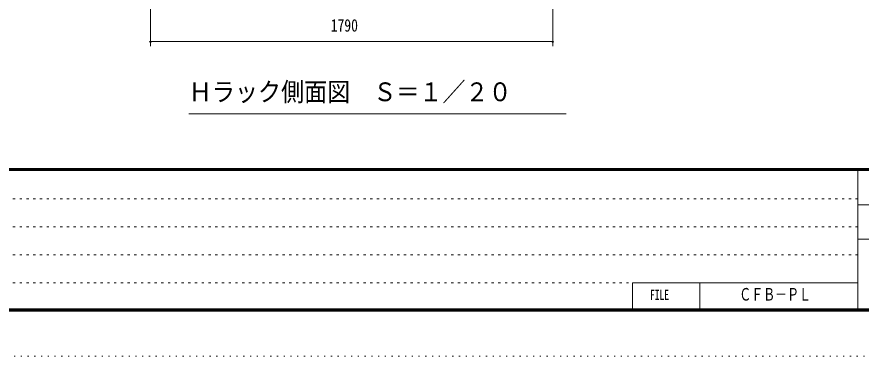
# Model space of a CAD drawing. Units: millimetres, scale not verified. Extents: x -5940 to 5940, y -4200 to 4200.
# Drawn here: x -2183 to 1575, y -4200 to -2693 of the extents above; entities that cross this region are included whole.
import ezdxf
from ezdxf.enums import TextEntityAlignment as Align

# ---------------------------------------------------------------- set-up
doc = ezdxf.new("R2010")
doc.units = ezdxf.units.MM
doc.header["$LTSCALE"] = 10
doc.linetypes.add('USER1', pattern=[3, 1, -2])
doc.linetypes.add('USER5', pattern=[3, 0.5, -2.5])
doc.layers.add('0-1_0-F', color=7, linetype='Continuous')
for name, color, linetype, lineweight in [('0-6_2-5DIM', 3, 'Continuous', 18), ('0-8_F-F', 5, 'Continuous', 18), ('0-9_F-E_J_ADD', 5, 'USER5', 18)]:
    doc.layers.add(name, color=color, linetype=linetype, lineweight=lineweight)
doc.styles.add('ＭＳ ゴシック', font='')
doc.styles.get('ＭＳ ゴシック').set_extended_font_data('MS Gothic')

msp = doc.modelspace()

# ---------------------------------------------------------------- linework, layer by layer
at = {"layer": '0-6_2-5DIM'}
for p, q in [((-1587.89, -2822.81), (-1587.89, -2014.22)), ((202.11, -2342.81), (202.11, -2822.81)), ((-1583.89, -2802.81), (-1591.89, -2802.81)), ((202.11, -2802.81), (-1587.89, -2802.81)), ((206.11, -2802.81), (198.11, -2802.81)), ((-1417.25, -3124.11), (262.75, -3124.11))]:
    msp.add_line(p, q, dxfattribs=at)
for centre in [(-1587.89, -2802.81), (202.11, -2802.81)]:
    msp.add_arc(centre, 4, 180, 0, dxfattribs=at)
at = {"layer": '0-8_F-F'}
for p, q in [((5730, -3366), (-5730, -3366)), ((-5730, -3367), (5730, -3367)), ((5730, -3368), (-5730, -3368)), ((-5730, -3369), (5730, -3369)), ((5730, -3370), (-5730, -3370)), ((-5730, -3371), (5730, -3371)), ((5730, -3372), (-5730, -3372)), ((-5730, -3373), (5730, -3373)), ((5730, -3374), (-5730, -3374)), ((-5730, -3375), (5730, -3375)), ((5730, -3376), (-5730, -3376)), ((1560, -4000), (1560, -3376)), ((1560, -3528), (3080, -3528)), ((3080, -3680), (1560, -3680)), ((556.8, -3875.2), (1560, -3875.2)), ((556.8, -3875.2), (556.8, -4000)), ((856.8, -4000), (856.8, -3875.2))]:
    msp.add_line(p, q, dxfattribs=at)
at = {"layer": '0-8_F-F', "color": 6, "linetype": 'USER1'}
for p, q in [((1560, -3500.8), (-5740, -3500.8)), ((-5740, -3625.6), (1560, -3625.6)), ((1560, -3750.4), (-5740, -3750.4)), ((-5740, -3875.2), (556.8, -3875.2))]:
    msp.add_line(p, q, dxfattribs=at)
at = {"layer": '0-8_F-F'}
for points in [[(5740, -4000), (-5740, -4000), (-5740, 4040), (5740, 4040)], [(5739, -3999), (-5739, -3999), (-5739, 4039), (5739, 4039)], [(5738, -3998), (5738, 4038), (-5738, 4038), (-5738, -3998)], [(5737, -3997), (-5737, -3997), (-5737, 4037), (5737, 4037)], [(5736, -3996), (5736, 4036), (-5736, 4036), (-5736, -3996)], [(5735, -3995), (-5735, -3995), (-5735, 4035), (5735, 4035)], [(5734, -3994), (5734, 4034), (-5734, 4034), (-5734, -3994)], [(5733, -3993), (-5733, -3993), (-5733, 4033), (5733, 4033)], [(5732, -3992), (-5732, -3992), (-5732, 4032), (5732, 4032)], [(5731, -3991), (-5731, -3991), (-5731, 4031), (5731, 4031)], [(5730, -3990), (5730, 4030), (-5730, 4030), (-5730, -3990)]]:
    msp.add_lwpolyline(points, close=True, dxfattribs=at)
at = {"layer": '0-9_F-E_J_ADD'}
msp.add_lwpolyline([(5940, -4200), (-5940, -4200), (-5940, 4200), (5940, 4200)], close=True, dxfattribs=at)

# ---------------------------------------------------------------- texts
at = {"layer": '0-1_0-F', "style": 'ＭＳ ゴシック', "width": 0.7}
msp.add_text('ＣＦＢ－ＰＬ', height=55.72, dxfattribs=at).set_placement((1032.64, -3970), align=Align.BOTTOM_LEFT)
at = {"layer": '0-6_2-5DIM', "color": 7, "style": 'ＭＳ ゴシック'}
for s, height, width, p in [('1790', 55.72, 0.8, (-785.89, -2775.21)), ('Ｈラック側面図\u3000Ｓ＝１／２０', 83.58, 0.9, (-1417.25, -3092.71))]:
    msp.add_text(s, height=height, dxfattribs=dict(at, width=width)).set_placement(p, align=Align.BOTTOM_LEFT)
at = {"layer": '0-8_F-F', "color": 7, "style": 'ＭＳ ゴシック', "width": 0.7}
msp.add_text('FILE', height=44.57, dxfattribs=at).set_placement((635.3, -3963.52), align=Align.BOTTOM_LEFT)

doc.saveas('drawing.dxf')
